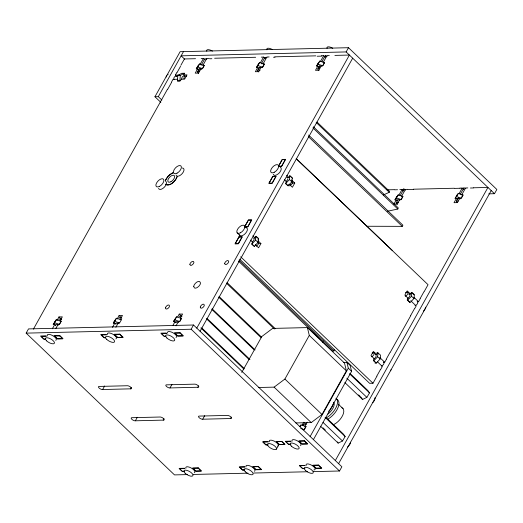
<?xml version="1.0" encoding="UTF-8"?>
<svg xmlns="http://www.w3.org/2000/svg" width="523" height="523" viewBox="0 0 523 523"><rect width="100%" height="100%" fill="white"/><g stroke="black" fill="none" stroke-linecap="round" stroke-linejoin="round"><path stroke-width="0.78" d="M184.75 75.992L183.658 74.946L184.606 73.259L181.749 73.305L177.84 75.489L177.382 81.006L179.853 80.947L180.311 75.43L184.214 73.246M255.551 240.116L255.93 236.285L258.473 238.501L258.094 242.326L254.296 246.379L251.753 244.163L255.551 240.116L258.094 242.326M289.382 179.585L289.762 175.761L292.305 177.97L291.919 181.801L288.127 185.848L285.584 183.632L289.382 179.585L291.919 181.801M377.998 352.933L380.541 355.15L380.162 358.981L376.364 363.027L373.821 360.811L377.619 356.764L377.998 352.933L376.632 353.025M411.444 296.24L411.83 292.409L414.366 294.626L413.987 298.45L410.189 302.497L407.652 300.287L411.444 296.24L413.987 298.45M383.313 194.968L389.275 192.314L389.485 191.294L316.958 121.983M238.534 261.173L332.876 351.332L333.955 350.868L334.302 349.279M177.212 176.414C175.748 180.716 170.459 186.874 165.614 184.194M322.469 342.421L323.09 340.924M387.55 211.233L397.813 209.03L398.284 207.925L313.375 126.782M165.464 180.422L168.471 175.806L173.12 172.688M160.836 102.358L154.945 96.729L180.121 51.685L348.495 47.704L496.85 189.476L494.49 193.7L488.77 193.837M187.574 474.596L174.505 474.904L26.15 333.131L28.51 328.908L193.517 325.005L341.872 466.778L339.512 471.001L313.369 471.622M154.945 96.729L158.312 96.65L183.488 51.607M33.374 329.183L167.484 89.217M171.42 82.183L172.995 79.365L177.807 79.254M176.99 76.704L175.355 75.142L176.931 72.331M180.86 65.29L184.403 58.955L195.543 58.694M167.772 89.165L171.466 82.549M177.212 72.272L180.54 66.316M55.255 321.2L53.366 324.58L54.712 324.548L55.804 325.587M198.119 65.578L196.23 68.958L197.576 68.925L199.211 70.487M54.575 322.756L56.307 319.658L61.132 321.259L59.4 324.352L54.575 322.756L53.189 324.463L56.307 319.658M197.746 67.029L199.479 63.93L204.29 65.493L202.558 68.591L197.746 67.029L196.419 68.775L199.479 63.93M52.352 328.771L54.712 324.548M56.994 320.462L58.962 316.945L62.329 316.866L59.968 321.089L61.315 321.057L59.426 324.437L58.079 324.469L55.719 328.692M197.576 68.925L195.216 73.148L198.583 73.07L200.943 68.846L202.29 68.814L204.179 65.434L202.832 65.467L206.768 58.426L209.01 58.373M199.858 64.845L203.401 58.511L204.486 59.55M197.622 71.612L199.191 68.794M201.159 65.277L204.702 58.942M115.393 319.782L113.504 323.155L114.851 323.122L115.943 324.168M258.257 64.159L256.368 67.532L257.715 67.5L258.807 68.546M116.439 318.232L113.321 323.044L116.439 318.232L121.264 319.834M257.878 65.604L259.611 62.505L264.422 64.074L262.69 67.166L257.878 65.604L256.551 67.349M112.491 327.346L114.851 323.122M117.132 319.043L119.1 315.526L122.467 315.447L120.107 319.664L121.454 319.638L119.564 323.011L118.218 323.044L115.858 327.267M257.715 67.5L255.355 71.723L258.722 71.644L261.082 67.421L262.428 67.389L264.318 64.015L262.971 64.048L266.9 57.007L269.149 56.955M260.389 62.714L263.533 57.085L265.174 58.648M258.82 71.965A2.628 1.026 29.2 0 1 257.761 70.187L259.336 67.375M261.304 63.852L264.841 57.517M102.639 389.53L131.11 388.824A2.648 1.033 29.2 0 0 130.541 387.066A2.648 1.033 29.2 0 0 127.429 385.739L99.409 386.425A2.628 1.026 29.2 0 0 99.109 388.014A2.628 1.026 29.2 0 0 102.639 389.53L104.607 386.007M130.495 388.87L131.286 387.465M175.532 318.357L173.643 321.737L174.989 321.704L176.081 322.743M318.389 62.734L316.507 66.114L317.847 66.081L319.488 67.644M174.839 319.913L176.571 316.814L181.396 318.415L179.664 321.508L174.839 319.913L173.453 321.619L176.571 316.814M318.01 64.185L319.743 61.086L324.554 62.649L322.822 65.748L318.01 64.185L316.683 65.931L319.743 61.086M173.021 325.221L174.989 321.704M177.663 316.918L179.239 314.101L182.605 314.022L180.245 318.246L181.592 318.213L179.703 321.593L178.356 321.625L175.996 325.849M317.847 66.081L315.487 70.304L318.86 70.226L321.22 66.003L322.567 65.97L324.45 62.59M320.527 61.296L323.672 55.667L325.306 57.229M317.906 68.768L319.481 65.95M321.841 61.727L325.378 55.392M323.103 62.623L327.038 55.582L329.287 55.53M135.365 420.799L163.836 420.1A2.648 1.033 29.2 0 0 163.268 418.341A2.648 1.033 29.2 0 0 160.156 417.014L132.136 417.7A2.628 1.026 29.2 0 0 131.835 419.289A2.628 1.026 29.2 0 0 135.365 420.799L137.327 417.282M244.45 226.995L248.379 219.961L251.753 219.876L247.817 226.917L245.124 226.982M278.667 165.765L282.211 159.43L285.578 159.352L281.642 166.386L278.949 166.451M278.563 166.255L282.263 159.639L285.29 159.567L281.596 166.183L279.321 166.236M26.15 333.131L191.156 329.229L193.517 325.005M184.658 59.204L181.128 55.83L346.134 51.927L348.495 47.704M196.785 328.13L349.403 55.052L334.897 55.399M200.061 331.262L352.679 58.184M169.988 387.935L198.459 387.236A2.648 1.033 29.2 0 0 197.89 385.477A2.648 1.033 29.2 0 0 194.778 384.144L166.759 384.836A2.628 1.026 29.2 0 0 166.458 386.419A2.628 1.026 29.2 0 0 169.988 387.935L171.956 384.418M253.694 237.972L255.041 237.939L255.989 236.252L258.604 238.756L257.976 239.88M286.846 177.46L288.873 177.415L289.814 175.721L292.435 178.225M289.82 185.94L290.605 184.527M258.205 240.966L260.931 243.568L258.571 247.791L255.302 244.666M291.488 179.919L294.763 183.043L292.403 187.267L289.127 184.142L288.186 185.828L285.565 183.325L286.512 181.638L284.329 179.552M163.222 420.146L164.006 418.733M197.844 387.275L198.635 385.869M202.715 419.211L231.186 418.505A2.648 1.033 29.2 0 0 230.617 416.746A2.648 1.033 29.2 0 0 227.498 415.419L199.44 416.079A2.628 1.026 29.2 0 0 199.185 417.694A2.628 1.026 29.2 0 0 202.715 419.211L204.676 415.687M241.75 372.415L261.814 336.524L272.601 328.418L307.4 327.594L344.487 363.04L346.383 370.84L321.998 414.478L311.211 422.584L295.835 422.944M230.571 418.55L231.356 417.145M258.748 387.504L274.117 387.138L284.904 379.038L309.296 335.4L307.4 327.594M396.794 196.55L394.904 199.923L396.251 199.897L397.343 200.937M396.414 197.995L398.147 194.902L402.958 196.465L401.226 199.564L396.414 197.995L395.094 199.74L398.147 194.902M396.251 199.897L393.891 204.114L397.258 204.035L399.618 199.812L400.964 199.779L402.854 196.406M398.925 195.105L402.076 189.476L403.71 191.039M403.423 190.732L403.089 190.182L403.88 188.77M397.356 204.356A2.628 1.026 29.2 0 1 396.303 202.578L397.872 199.766M400.232 195.543L403.776 189.208M403.22 190.444L404.004 189.038M401.507 196.439L405.443 189.398L407.685 189.346M276.36 449.172A5.125 2 29.2 0 0 270.836 443.89A5.125 2 29.2 0 0 268.672 446.649A5.125 2 29.2 0 0 276.36 449.172L278.249 445.792M299.96 426.768L301 424.911L305.824 426.513L304.092 429.605L300.647 428.468M302.085 425.33L303.817 422.238L306.001 424.323M307.184 422.159L304.824 426.382L306.171 426.35L304.281 429.729L302.935 429.756M310.126 436.535L348.311 368.205L346.886 362.341L343.644 362.419M313.395 439.66L351.587 371.33L350.162 365.472L346.886 362.341M456.932 195.125L455.043 198.505L456.389 198.472L457.481 199.511M456.546 196.576L458.279 193.477L463.09 195.04L461.358 198.139L456.546 196.576L455.226 198.322M456.389 198.472L454.029 202.695L457.396 202.617L459.756 198.394L461.103 198.361L462.992 194.981M459.063 193.687L462.208 188.058L463.849 189.62M456.442 201.159L458.41 197.635M460.377 194.118L463.921 187.783M461.646 195.014L465.581 187.973L467.824 187.92M375.292 354.568L376.638 354.542L377.58 352.848L378.626 353.849M408.443 294.057L410.463 294.011L411.411 292.324L414.026 294.822M376.867 375.991L380.561 369.375M386.307 359.098L390.001 352.482M410.692 315.467L414.393 308.851M420.132 298.574L423.833 291.958M239.665 259.133L369.617 383.32L372.984 383.235L376.913 376.2M380.849 369.16L382.352 366.473L377.443 361.785M383.366 362.282L384.712 362.256L386.353 359.308M390.289 352.267L410.745 315.67M414.674 308.635L416.177 305.948L410.725 300.738M417.191 301.758L418.537 301.725L420.185 298.777M424.114 291.742L428.049 284.702L296.325 158.829M335.328 460.521L487.946 187.443L473.433 187.79M338.597 463.653L491.215 190.575M367.172 226.256L402.265 226.354L402.913 225.223L308.57 135.071M344.866 382.575L362.557 399.48L366.865 397.356L369.532 392.891L367.885 390.544L350.194 373.638M320.475 426.212L338.165 443.112L342.48 440.994L345.147 436.522L343.5 434.175L325.809 417.276M258.284 64.251L259.611 62.505M456.952 195.223L458.279 193.477M299.614 426.624L301 424.911M381.535 366.087C382.829 365.492 384.876 363.485 383.607 362.112M414.987 305.68C416.478 305.242 418.727 303.079 417.432 301.581M374.998 363.112L376.364 363.027M201.152 58.563L203.401 58.511M214.626 58.243L255.675 57.275M261.291 57.138L263.533 57.085M274.758 56.824L315.814 55.85M321.429 55.719L323.672 55.667M209.599 58.772L211.861 58.72M273.503 57.262L275.013 57.223M317.16 56.229L321.678 56.124M175.355 75.142L179.363 75.05M183.658 74.946L187.025 74.867L184.665 79.091L181.298 79.169L180.357 80.856L177.663 80.921M177.84 75.489L180.311 75.43M292.069 183.109L294.763 183.043M386.974 189.836L394.218 189.666M399.827 189.529L402.076 189.476M413.301 189.215L454.356 188.241M459.965 188.11L462.208 188.058M394.551 189.816L397.565 189.744M408.018 189.496L413.294 189.372M454.69 188.391L459.965 188.267M470.419 188.019L473.433 187.947M258.238 243.633L260.931 243.568M406.025 292.409L408.718 292.344M46.174 335.864L40.565 335.995L43.834 339.12L45.442 339.081M106.313 334.439L100.697 334.57L103.972 337.701L105.574 337.662M166.451 333.02L160.836 333.151L164.111 336.276L165.713 336.237M46.429 336.269L41.154 336.394L44.095 339.205L45.606 339.172M106.568 334.844L101.292 334.968L104.234 337.786L105.744 337.747M166.7 333.426L161.424 333.55L164.372 336.361L165.876 336.328M372.199 352.933L374.893 352.868M268.273 441.687L262.664 441.824L265.939 444.949L268.338 444.89M290.925 441.157L285.316 441.288L288.585 444.413L290.193 444.373M268.286 441.87L263.01 441.994L265.952 444.812L267.462 444.772M290.932 441.334L285.656 441.458L288.604 444.275L290.866 444.223M184.717 468.255L179.101 468.386L182.377 471.511L183.978 471.471M244.849 466.83L239.24 466.961L242.509 470.092L244.117 470.053M304.987 465.411L299.378 465.542L302.647 468.667L304.249 468.628M184.711 468.412L179.435 468.536L182.377 471.354L184.639 471.301M244.849 466.993L239.573 467.117L242.515 469.929L244.777 469.876M304.981 465.568L299.705 465.692L302.654 468.51L304.916 468.458M193.294 474.459L248.026 473.165M253.74 473.027L307.655 471.753M114.707 321.331L119.532 322.933M327.117 56.223L325.254 55.922L325.071 56.876M266.985 57.648L265.115 57.347L264.932 58.301M206.846 59.066L204.983 58.766L204.8 59.72M465.836 188.574C465.065 187.822 462.254 187.698 463.561 189.313M405.704 189.999L403.678 189.437L403.089 190.182M176.826 76.561C174.924 75.194 173.172 78.032 173.93 79.738M377.619 356.764L380.162 358.981M346.134 51.927L494.49 193.7M316.16 122.441L389.275 192.314M312.904 127.893L397.813 209.03M308.511 136.758L402.265 226.354M296.175 158.58L392.289 250.432M286.689 175.329L288.873 177.415M410.463 294.011L407.195 290.886L404.835 295.109L408.103 298.234L407.162 299.921L409.777 302.425M414.17 297.554L418.537 301.725M158.312 96.65L161.849 100.024M252.857 235.853L255.041 237.939M376.638 354.542L373.363 351.41L371.003 355.633L374.278 358.758L373.33 360.452L375.952 362.955M379.803 357.562L384.712 362.256M250.497 240.077L252.681 242.162L251.74 243.855L254.355 246.353M237.167 232.879L239.789 235.376M240.672 256.793L372.984 383.235M239.018 260.147L333.955 350.868M348.311 368.205L351.587 371.33M309.296 335.4L346.383 370.84M349.482 373.729L369.532 392.891M346.821 378.201L366.865 397.356M358.549 394.878L360.321 396.565M227.008 282.551L275.36 328.758M226.603 283.335L274.366 328.98M338.499 404.305L343.081 408.685M219.085 296.521L261.539 337.093M218.732 297.195L261.186 337.766M212.063 308.766L255.106 349.9M325.097 417.367L345.147 436.522M284.904 379.038L321.998 414.478M211.756 309.348L254.211 349.92M323.018 422.401L342.48 440.994M322.959 427.807L325.319 430.063M206.886 318.291L249.935 359.425M206.578 318.88L249.033 359.451M274.117 387.138L311.211 422.584M302.719 424.205L303.804 425.251M201.741 327.908L244.195 368.473M200.839 327.928L243.888 369.061M179.239 314.101L181.965 316.709M191.156 329.229L339.512 471.001M119.1 315.526L121.826 318.128M58.962 316.945L61.688 319.553M360.909 397.134L362.557 399.48M337.342 441.942L338.165 443.112M457.893 199.381A2.628 1.026 29.2 0 1 460.273 198.851M319.35 66.99A2.628 1.026 29.2 0 1 321.122 66.192M266.913 49.796A5.125 2 29.2 0 1 272.601 49.659M257.761 70.187A2.628 1.026 29.2 0 1 260.055 70.389M397.761 200.806A2.628 1.026 29.2 0 1 399.533 200.002M199.086 69.834A2.628 1.026 29.2 0 1 201.473 69.304M206.768 51.215A5.125 2 29.2 0 1 212.456 51.084M198.675 73.39A2.628 1.026 29.2 0 1 197.557 71.729A2.628 1.026 29.2 0 1 199.302 71.573M327.052 48.371A5.125 2 29.2 0 1 332.739 48.24M318.958 70.546A2.628 1.026 29.2 0 1 317.84 68.886A2.628 1.026 29.2 0 1 319.586 68.729M457.017 202.532A2.628 1.026 29.2 0 1 458.128 201.12M396.303 202.578A2.628 1.026 29.2 0 1 398.591 202.78M259.218 68.415A2.628 1.026 29.2 0 1 260.99 67.611M166.124 77.071A5.125 3.936 88.6 0 1 166.608 75.9M167.314 74.939A5.125 3.936 88.6 0 1 168.184 74.246M183.972 78.953A2.628 2.02 88.6 0 1 186.678 76.123M47.358 335.943A5.125 2 29.2 0 1 52.457 335.485A5.125 2 29.2 0 1 55.726 340.323M58.955 319.762A2.628 1.026 29.2 0 1 61.269 319.376M167.641 333.099A5.125 2 29.2 0 1 172.74 332.641A5.125 2 29.2 0 1 176.009 337.479M179.173 316.585A2.628 1.026 29.2 0 1 181.553 316.533M107.496 334.524A5.125 2 29.2 0 1 112.602 334.06A5.125 2 29.2 0 1 115.871 338.904M119.1 318.337A2.628 1.026 29.2 0 1 121.408 317.951M185.894 468.333A5.125 2 29.2 0 1 190.993 467.876A5.125 2 29.2 0 1 194.268 472.714M246.039 466.915A5.125 2 29.2 0 1 251.138 466.451A5.125 2 29.2 0 1 254.407 471.295M182.318 168.027A5.125 2.602 -46.3 0 1 182.167 173.649A5.125 2.602 -46.3 0 1 176.068 175.107M165.582 181.337A5.125 2.602 -46.3 0 1 164.202 187.326A5.125 2.602 -46.3 0 1 158.561 188.306M350.613 442.203A5.125 2.602 -46.3 0 1 347.311 447.185M306.177 465.49A5.125 2 29.2 0 1 311.865 465.352A5.125 2 29.2 0 1 313.807 469.994M374.958 397.728A5.125 2.602 -46.3 0 1 372.703 402.684M269.404 441.732A5.125 2 29.2 0 1 274.503 441.275A5.125 2 29.2 0 1 277.772 446.112M292.069 441.196A5.125 2 29.2 0 1 297.169 440.739A5.125 2 29.2 0 1 300.437 445.576M303.673 425.016A2.628 1.026 29.2 0 1 305.981 424.63M409.424 294.318A2.628 1.275 -48.9 0 1 409.744 296.149A2.628 1.275 -48.9 0 1 407.528 298.43M375.913 354.986A2.628 1.275 -48.9 0 1 375.776 356.961A2.628 1.275 -48.9 0 1 373.697 358.961M253.845 238.338A2.628 1.275 -48.9 0 1 252.145 242.025M176.061 322.599A2.628 1.026 29.2 0 1 178.716 322.286M115.929 324.018A2.628 1.026 29.2 0 1 118.584 323.711M55.673 325.09A2.628 1.026 29.2 0 1 58.452 325.129M181.801 79.385A2.628 2.02 88.6 0 1 183.782 76.136M287.872 178.958A2.628 1.275 -48.9 0 1 285.97 181.494M287.356 177.67A2.628 1.275 -48.9 0 1 287.872 178.082M425.637 307.145A5.125 2.602 -46.3 0 1 423.336 311.257M405.58 292.795A2.628 1.334 -46.3 0 1 407.986 293.168A2.628 1.334 -46.3 0 1 405.233 296.286M391.099 369.715A5.125 2.602 -46.3 0 1 390.393 370.787M373.684 352.737A2.628 1.334 -46.3 0 1 373.795 354.744A2.628 1.334 -46.3 0 1 371.402 356.817M372.291 352.973A2.628 1.334 -46.3 0 1 372.814 352.757M280.321 167.249A5.125 2.602 -46.3 0 1 278.942 173.237A5.125 2.602 -46.3 0 1 273.3 174.211M291.52 181.644A2.628 1.334 -46.3 0 1 292.272 183.174A2.628 1.334 -46.3 0 1 290.16 185.567M245.725 227.655A5.125 2.602 -46.3 0 1 245.575 233.278A5.125 2.602 -46.3 0 1 239.475 234.742M258.087 242.234A2.628 1.334 -46.3 0 1 258.336 243.966A2.628 1.334 -46.3 0 1 256.329 246.091M333.667 402.207A11.388 5.786 -46.3 0 1 328.555 411.353M334.112 402.991A9.747 4.949 -46.3 0 1 327.921 414.066M341.892 407.744A11.388 5.786 -46.3 0 1 342.663 415.471A11.388 5.786 -46.3 0 1 333.837 424.532M335.962 398.225A14.016 7.119 -46.3 0 1 336.041 407.554A14.016 7.119 -46.3 0 1 326.104 418.027M336.845 399.245A14.016 7.119 -46.3 0 1 337.688 408.417A14.016 7.119 -46.3 0 1 327.522 419.381M177.022 176.964A7.884 4.007 -46.3 0 1 171.492 183.671A7.884 4.007 -46.3 0 1 165.634 184.266M165.431 180.474A7.884 4.007 -46.3 0 1 173.335 172.636M165.477 307.949C165.739 310.754 169.655 307.668 169.55 305.922C168.981 303.438 165.569 306.354 165.477 307.949M189.862 264.311C190.13 267.116 194.04 264.037 193.941 262.285C193.366 259.8 189.96 262.716 189.862 264.311M193.719 286.336C194.157 291.01 200.682 285.872 200.512 282.963C199.557 278.818 193.876 283.682 193.719 286.336M200.276 307.125C200.538 309.93 204.447 306.851 204.349 305.099C203.774 302.614 200.368 305.53 200.276 307.125M224.661 263.487C224.923 266.292 228.839 263.213 228.734 261.467C228.165 258.977 224.759 261.892 224.661 263.487M238.939 236.847L235.01 243.888L238.377 243.81L242.312 236.769L238.939 236.847M272.771 176.323L268.835 183.357L272.202 183.279L276.137 176.244L272.771 176.323M238.991 237.056L235.298 243.672L238.325 243.6L242.025 236.984L238.991 237.056M248.432 220.163L244.738 226.779L247.765 226.707L251.465 220.091L248.432 220.163M272.823 176.532L269.123 183.142L272.156 183.07L275.85 176.46L272.823 176.532M59.648 335.544L54.032 335.674L57.308 338.806L62.917 338.669L59.648 335.544M119.78 334.119L114.171 334.256L117.44 337.381L123.055 337.25L119.78 334.119M179.919 332.7L174.309 332.831L177.578 335.956L183.194 335.825L179.919 332.7M59.897 335.949L54.621 336.073L57.569 338.891L62.845 338.767L59.897 335.949M120.035 334.53L114.759 334.655L117.701 337.466L122.977 337.342L120.035 334.53M180.174 333.105L174.898 333.229L177.84 336.047L183.115 335.923L180.174 333.105M281.747 441.373L276.131 441.504L279.406 444.628L285.015 444.498L281.747 441.373M304.399 440.837L298.783 440.967L302.059 444.092L307.668 443.962L304.399 440.837M281.753 441.549L276.477 441.68L279.419 444.491L284.695 444.367L281.753 441.549M304.406 441.02L299.13 441.144L302.072 443.955L307.347 443.831L304.406 441.02M198.184 467.935L192.569 468.065L195.844 471.197L201.46 471.06L198.184 467.935M258.323 466.509L252.707 466.647L255.982 469.772L261.592 469.641L258.323 466.509M318.455 465.091L312.846 465.222L316.121 468.353L321.73 468.216L318.455 465.091M198.178 468.092L192.902 468.222L195.85 471.033L201.126 470.909L198.178 468.092M258.316 466.673L253.04 466.797L255.989 469.615L261.258 469.484L258.316 466.673M318.455 465.248L313.179 465.378L316.121 468.19L321.397 468.065L318.455 465.248M46.625 340.859A5.125 2 29.2 0 0 54.314 343.382A5.125 2 29.2 0 0 48.783 338.1A5.125 2 29.2 0 0 46.625 340.859M166.909 338.015A5.125 2 29.2 0 0 174.597 340.538A5.125 2 29.2 0 0 169.066 335.256A5.125 2 29.2 0 0 166.909 338.015M106.764 339.434A5.125 2 29.2 0 0 114.452 341.957A5.125 2 29.2 0 0 108.928 336.675A5.125 2 29.2 0 0 106.764 339.434M185.162 473.25A5.125 2 29.2 0 0 192.85 475.773A5.125 2 29.2 0 0 187.326 470.491A5.125 2 29.2 0 0 185.162 473.25M245.307 471.824A5.125 2 29.2 0 0 252.995 474.348A5.125 2 29.2 0 0 247.464 469.066A5.125 2 29.2 0 0 245.307 471.824M177.049 173.172A5.125 2.602 -46.3 0 0 181.03 166.039A5.125 2.602 -46.3 0 0 174.113 169.72A5.125 2.602 -46.3 0 0 177.049 173.172M159.541 186.365A5.125 2.602 -46.3 0 0 163.529 179.232A5.125 2.602 -46.3 0 0 156.606 182.913A5.125 2.602 -46.3 0 0 159.541 186.365M305.445 470.406A5.125 2 29.2 0 0 313.133 472.929A5.125 2 29.2 0 0 307.609 467.647A5.125 2 29.2 0 0 305.445 470.406M291.337 446.112A5.125 2 29.2 0 0 299.025 448.636A5.125 2 29.2 0 0 293.495 443.354A5.125 2 29.2 0 0 291.337 446.112M274.281 172.27A5.125 2.602 -46.3 0 0 278.269 165.137A5.125 2.602 -46.3 0 0 271.345 168.824A5.125 2.602 -46.3 0 0 274.281 172.27M240.449 232.8A5.125 2.602 -46.3 0 0 244.437 225.668A5.125 2.602 -46.3 0 0 237.52 229.349A5.125 2.602 -46.3 0 0 240.449 232.8M170.923 181.736A4.38 2.223 -46.3 0 0 174.329 175.643A4.38 2.223 -46.3 0 0 168.419 178.788A4.38 2.223 -46.3 0 0 170.923 181.736"/></g></svg>
